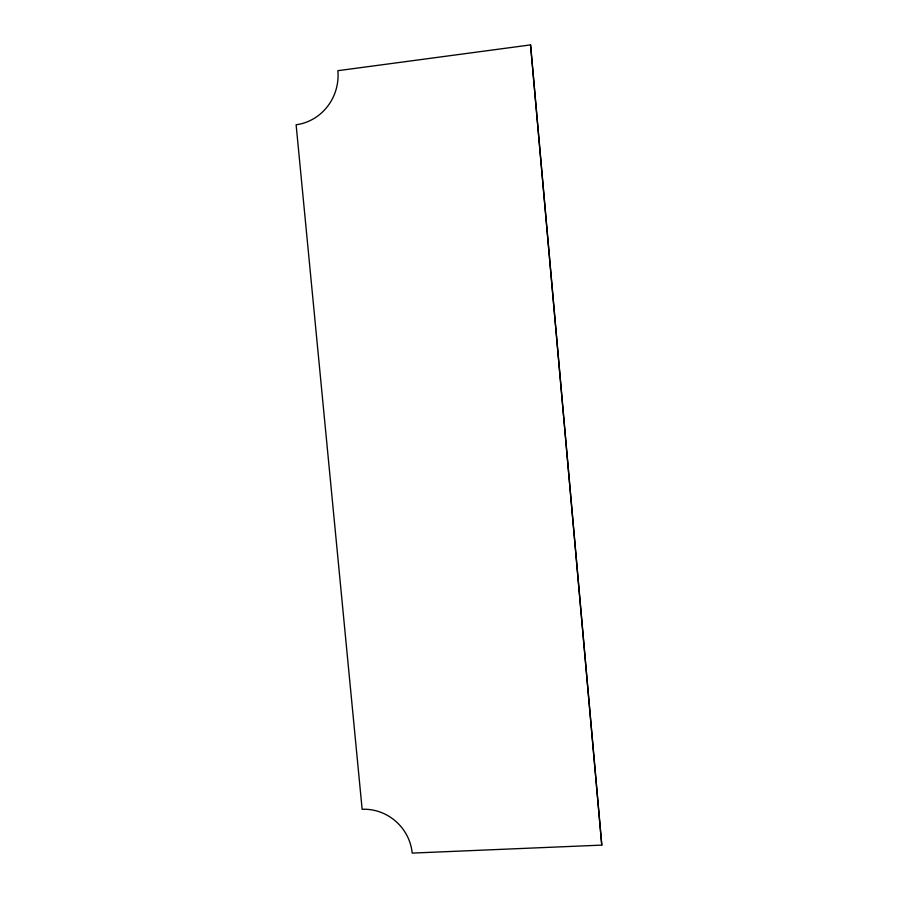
<?xml version="1.0" encoding="UTF-8"?>
<svg xmlns="http://www.w3.org/2000/svg" width="898" height="898" viewBox="0 0 898 898"><rect width="100%" height="100%" fill="white"/><g stroke="black" fill="none" stroke-linecap="round" stroke-linejoin="round"><path stroke-width="1.35" d="M601.783 845.108L530.561 44.9L337.85 70.695A48.526 46.135 -73.1 0 1 296.116 124.755L362.141 809.3A46.898 44.395 46 0 1 412.193 853.1L601.783 845.108L530.561 44.9"/></g></svg>
